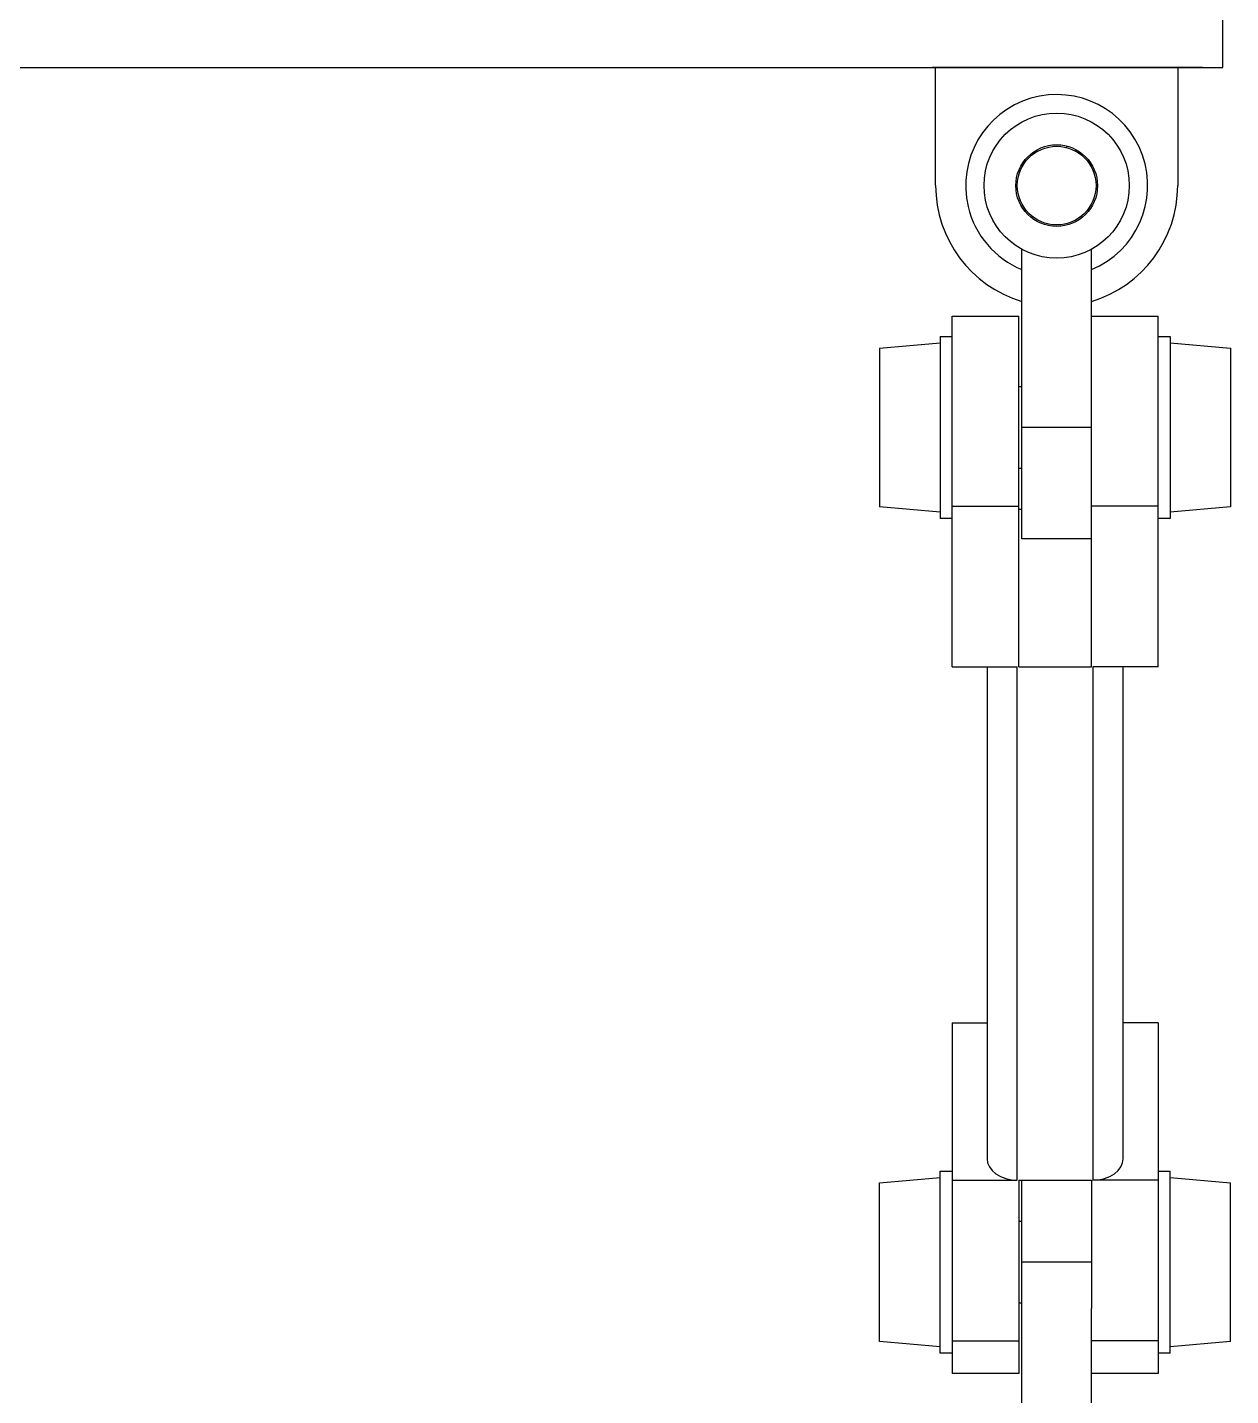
# Model space of a CAD drawing. Header units: millimetres. Extents: x -69706 to 52883, y -6882 to 68885.
# Drawn here: x 5799.5 to 6115.2, y 61374 to 61733.2 of the extents above; entities that cross this region are included whole.
import ezdxf

# ---------------------------------------------------------------- set-up
doc = ezdxf.new("R2010")
doc.units = ezdxf.units.MM
doc.layers.add('B2F-H-EQ-P-T20001$0$M-HVAC-EQPM', color=134, linetype='Continuous')

# ---------------------------------------------------------------- blocks, each defined once
blk = doc.blocks.new('B2F-H-EQ-P-T20001$0$CH-B2C-05、09-1000RT_20201019')
at = {"color": 0, "linetype": 'Continuous', "lineweight": 25}
for p, q in [((2088.36, 281.42), (2122.31, 281.42)), ((2193.18, 281.42), (2122.31, 281.42)), ((2123.2, 250.45), (2123.2, 281.42)), ((2186.7, 281.42), (2186.7, 250.45)), ((2193.18, 281.42), (2198.51, 281.42)), ((2157.52, 260.45), (2157.67, 260.82)), ((2160.03, 259.89), (2159.88, 259.51)), ((2145.82, 186.95), (2145.82, 233.73)), ((2164.08, 186.95), (2164.08, 233.73)), ((2127.56, 216.16), (2145.03, 216.16)), ((2127.56, 166.3), (2127.56, 216.16)), ((2145.03, 166.3), (2145.03, 216.16)), ((2164.08, 216.16), (2181.54, 216.16)), ((2181.54, 166.3), (2181.54, 216.16)), ((2108.51, 207.79), (2124.39, 209.18)), ((2124.39, 210.83), (2127.56, 210.83)), ((2124.39, 210.83), (2124.39, 163.07)), ((2181.54, 210.83), (2184.71, 210.83)), ((2184.71, 210.83), (2184.71, 163.07)), ((2184.71, 209.18), (2200.59, 207.79)), ((2108.51, 207.79), (2108.51, 166.11)), ((2200.59, 207.79), (2200.59, 166.11)), ((2145.03, 197.73), (2145.82, 197.73)), ((2164.08, 186.95), (2145.82, 186.95)), ((2145.82, 157.74), (2145.82, 186.95)), ((2164.08, 166.3), (2164.08, 186.95)), ((2145.82, 176.17), (2145.03, 176.17)), ((2124.39, 164.73), (2108.51, 166.11)), ((2127.56, 166.3), (2145.03, 166.3)), ((2127.56, 124.09), (2127.56, 166.3)), ((2145.03, 124.09), (2145.03, 166.3)), ((2145.82, 165.4), (2145.03, 165.4)), ((2181.54, 166.3), (2164.08, 166.3)), ((2164.08, 124.09), (2164.08, 166.3)), ((2181.54, 124.09), (2181.54, 166.3)), ((2200.59, 166.11), (2184.71, 164.73)), ((2127.56, 163.07), (2124.39, 163.07)), ((2184.71, 163.07), (2181.54, 163.07)), ((2164.08, 157.74), (2145.82, 157.74)), ((2127.56, 124.09), (2144.63, 124.09)), ((2136.69, 124.09), (2136.69, -5.01)), ((2144.63, -10.62), (2144.63, 124.09)), ((2145.03, 124.09), (2164.08, 124.09)), ((2164.47, 124.09), (2164.47, -10.62)), ((2181.54, 124.09), (2164.47, 124.09)), ((2172.41, -5.01), (2172.41, 124.09)), ((2127.56, 30.69), (2127.56, -10.62)), ((2127.56, 30.69), (2136.69, 30.69)), ((2181.54, 30.69), (2172.41, 30.69)), ((2181.54, 30.69), (2181.54, -10.62)), ((2108.51, -11.33), (2124.39, -9.95)), ((2124.39, -8.3), (2127.56, -8.3)), ((2124.39, -56.05), (2124.39, -8.3)), ((2127.56, -10.62), (2144.63, -10.62)), ((2127.56, -10.62), (2127.56, -52.83)), ((2145.03, -10.62), (2145.03, -52.83)), ((2145.03, -10.62), (2164.08, -10.62)), ((2145.82, -32.17), (2145.82, -10.62)), ((2164.08, -10.62), (2164.08, -44.27)), ((2181.54, -10.62), (2164.47, -10.62)), ((2181.54, -8.3), (2184.71, -8.3)), ((2181.54, -10.62), (2181.54, -52.83)), ((2184.71, -56.05), (2184.71, -8.3)), ((2184.71, -9.95), (2200.59, -11.33)), ((2108.51, -53.01), (2108.51, -11.33)), ((2200.59, -53.01), (2200.59, -11.33)), ((2145.03, -21.39), (2145.82, -21.39)), ((2164.08, -32.17), (2145.82, -32.17)), ((2145.82, -78.95), (2145.82, -32.17)), ((2145.82, -42.95), (2145.03, -42.95)), ((2164.08, -78.95), (2164.08, -44.27)), ((2124.39, -54.4), (2108.51, -53.01)), ((2127.56, -52.83), (2145.03, -52.83)), ((2127.56, -52.83), (2127.56, -61.38)), ((2145.03, -52.83), (2145.03, -61.38)), ((2181.54, -52.83), (2164.08, -52.83)), ((2181.54, -52.83), (2181.54, -61.38)), ((2200.59, -53.01), (2184.71, -54.4)), ((2127.56, -56.05), (2124.39, -56.05)), ((2184.71, -56.05), (2181.54, -56.05)), ((2145.03, -61.38), (2127.56, -61.38)), ((2181.54, -61.38), (2164.08, -61.38))]:
    blk.add_line(p, q, dxfattribs=at)
at = {"color": 0}
blk.add_lwpolyline([(1514.48, 281.42), (2198.51, 281.42), (2198.51, 484.92), (1514.48, 484.92)], close=True, dxfattribs=at)
at = {"color": 0, "linetype": 'Continuous', "lineweight": 25, "flags": 128}
for points in [[(2136.69, -5.01), (2136.84, -6.1), (2137.29, -7.15), (2138.03, -8.12), (2139.02, -8.97), (2140.22, -9.67), (2141.59, -10.19), (2143.08, -10.51), (2144.63, -10.62)], [(2164.47, -10.62), (2166.02, -10.51), (2167.51, -10.19), (2168.88, -9.67), (2170.09, -8.97), (2171.07, -8.12), (2171.81, -7.15), (2172.26, -6.1), (2172.41, -5.01)]]:
    blk.add_lwpolyline(points, dxfattribs=at)
at = {"color": 0, "linetype": 'Continuous', "lineweight": 25}
for radius in [19.05, 10.72, 10.32]:
    blk.add_circle((2154.95, 250.45), radius, dxfattribs=at)
for radius, start, end in [(23.88, 292.4754, 193.3925), (31.75, 180, 253.2929), (31.75, 286.7071, 0), (23.88, 193.3925, 247.5246)]:
    blk.add_arc((2154.95, 250.45), radius, start, end, dxfattribs=at)

msp = doc.modelspace()

# ---------------------------------------------------------------- block references
at = {"layer": 'B2F-H-EQ-P-T20001$0$M-HVAC-EQPM'}
msp.add_blockref('B2F-H-EQ-P-T20001$0$CH-B2C-05、09-1000RT_20201019', (3914.631, 61441.218, 8.109), dxfattribs=at)

doc.saveas('drawing.dxf')
